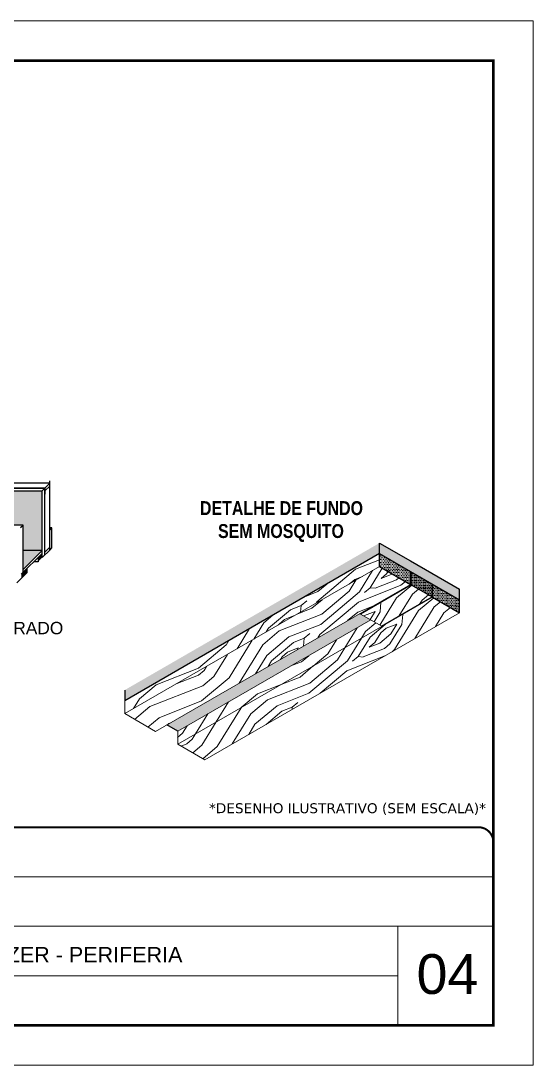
# Model space of a CAD drawing. Extents: x 3245 to 12416, y 917 to 10295.
# Drawn here: x 8971 to 9485, y 8957 to 10007 of the extents above; entities that cross this region are included whole.
import ezdxf
from ezdxf.enums import TextEntityAlignment as Align

# ---------------------------------------------------------------- set-up
doc = ezdxf.new("R2010")
doc.units = 0
doc.linetypes.add('CONTINUO', pattern=[0])
doc.linetypes.add('DASHED', pattern=[0.75, 0.5, -0.25])
for name, color, linetype, lineweight in [('CARIMBO', 255, 'Continuous', 9), ('Demarcação 1', 251, 'Continuous', 9), ('Folhas', 255, 'Continuous', 9), ('fundo', 100, 'Continuous', 9), ('Madeira', 126, 'Continuous', 18), ('SARRAFO DE PRESSAO', 251, 'DASHED', 9)]:
    doc.layers.add(name, color=color, linetype=linetype, lineweight=lineweight)
for name, color, linetype in [('HACHURA MADEIRAS', 1, 'Continuous'), ('material do compensado', 7, 'Continuous'), ('texto', 7, 'Continuous')]:
    doc.layers.add(name, color=color, linetype=linetype)
doc.styles.add('ARIAL', font='arial.ttf')
doc.styles.add('CESAR1', font='arial.ttf', dxfattribs={"oblique": 15})
doc.styles.add('ROMANC', font='techb___.ttf', dxfattribs={"height": 2.5})
doc.styles.add('stylellllll', font='verdana.ttf', dxfattribs={"height": 2})
pattern_1 = [(355, (-40333.83, 6609.72), (111.07494, 93.20294), [5.12645, -97.40264]), (85, (-40289.84, 6641.9), (-93.20294, 111.07494), [10.2529, -92.27619]), (40, (-40311.165, 6633.47), (8.936, 102.13894), [7.24881, -21.74642, 7.24881, -14.497615, 50.751904, -43.50449]), (40, (-40339.38, 6605.064), (8.936, 102.13894), [7.24983, -14.49967, 7.24983, -115.99871]), (40, (-40302.74, 6612.15), (8.936, 102.13894), [7.24983, -137.7482]), (40, (-40292.97, 6606.15), (8.936, 102.13894), [7.24983, -137.7482]), (40, (-40307.4, 6617.704), (8.936, 102.13894), [7.24983, -137.7482]), (40, (-40312.06, 6623.26), (8.936, 102.13894), [14.49967, -130.49838]), (40, (-40279.82, 6697.63), (8.936, 102.13894), [14.49967, -130.49838]), (40, (-40321.826, 6629.26), (8.936, 102.13894), [28.99933, -115.99871]), (40, (-40326.486, 6634.81), (8.936, 102.13894), [28.99933, -115.99871]), (40, (-40257.415, 6659.645), (8.936, 102.13894), [28.99933, -115.99871]), (40, (-40330.7, 6645.47), (8.936, 102.13894), [21.7497, -123.24834]), (40, (-40349.79, 6662.58), (8.936, 102.13894), [21.7497, -123.24834]), (40, (-40340.466, 6651.47), (8.936, 102.13894), [21.7497, -123.24834]), (40, (-40271.395, 6676.31), (8.936, 102.13894), [36.24951, -108.74853]), (40, (-40281.16, 6682.31), (8.936, 102.13894), [36.24951, -108.74853]), (40, (-40273.18, 6655.88), (8.936, 102.13894), [50.74931, -94.24873]), (21.56505, (-40322.72, 6619.045), (102.138945, -8.936), [11.4631, -217.79893]), (21.56505, (-40299.61, 6647.9), (102.138945, -8.936), [11.4631, -217.79893]), (21.56505, (-40305.61, 6638.13), (102.138945, -8.936), [11.4631, -217.79893]), (21.56505, (-40328.72, 6609.277), (102.138945, -8.936), [22.9262, -206.33583]), (21.56505, (-40304.27, 6653.453), (102.138945, -8.936), [34.3893, -194.87273]), (21.56505, (-40314.04, 6659.453), (102.138945, -8.936), [45.8524, -183.40963]), (21.56505, (-40323.805, 6665.454), (102.138945, -8.936), [45.8524, -183.40963]), (21.56505, (-40336.445, 6697.436), (102.138945, -8.936), [45.8524, -183.40963]), (21.56505, (-40337.34, 6687.22), (102.138945, -8.936), [57.3155, -171.94653]), (21.56505, (-40333.125, 6676.56), (102.138945, -8.936), [57.3155, -171.94653]), (58.43495, (-40300.95, 6632.58), (8.936, 102.138945), [11.4631, -217.79893]), (58.43495, (-40317.165, 6623.705), (8.936, 102.138945), [11.4631, -217.79893]), (58.43495, (-40333.827, 6609.724), (8.936, 102.138945), [22.9262, -206.33583]), (58.43495, (-40301.845, 6622.364), (8.936, 102.138945), [22.9262, -206.33583]), (58.43495, (-40344.487, 6605.51), (8.936, 102.138945), [34.3893, -194.87273]), (58.43495, (-40354.7, 6606.405), (8.936, 102.138945), [45.8524, -183.40963]), (58.43495, (-40262.33, 6603.47), (8.936, 102.138945), [45.8524, -183.40963]), (58.43495, (-40297.184, 6616.81), (8.936, 102.138945), [45.8524, -183.40963]), (58.43495, (-40277.65, 6604.81), (8.936, 102.138945), [57.3155, -171.94653]), (58.43495, (-40287.417, 6610.81), (8.936, 102.138945), [57.3155, -171.94653])]
pattern_2 = [(0, (-29441.3095, -1144.2273), (0.82275303, 1.645506056), [0, -1.645506056])]

# ---------------------------------------------------------------- blocks, each defined once
blk = doc.blocks.new('9999999999')
at = {"color": 30, "linetype": 'CONTINUO'}
for p, q in [((98564.6, 34379.6), (99584, 34379.6)), ((98564.6, 34329.8), (99488, 34329.8)), ((99584, 34329.8), (99488, 34329.8)), ((99488, 34329.8), (99488, 34230.2)), ((98564.6, 34280), (99488, 34280))]:
    blk.add_line(p, q, dxfattribs=at)
at = {"color": 30, "linetype": 'CONTINUO', "const_width": 2}
blk.add_lwpolyline([(99584, 34230.2), (99584, 34414.4, 0.414214), (99569, 34429.4), (98229, 34429.4, 0.414214), (98214, 34414.4), (98214, 34245.2, 0.414214), (98229, 34230.2), (99584, 34230.2)], format="xyb", dxfattribs=at)
at = {"layer": 'Folhas'}
blk.add_lwpolyline([(98139, 34190.2), (99624, 34190.2), (99624, 35240.2), (98139, 35240.2)], close=True, dxfattribs=at)
at = {"layer": 'Folhas', "color": 30, "const_width": 3}
blk.add_lwpolyline([(98214, 34230.2), (99584, 34230.2), (99584, 35200.2), (98214, 35200.2)], close=True, dxfattribs=at)
at = {"color": 7, "linetype": 'Continuous', "ltscale": 5, "style": 'ARIAL'}
blk.add_text('BUSINESS CENTER E LAZER - PERIFERIA', height=15.483, dxfattribs=at).set_placement((98837.7, 34293.5))

msp = doc.modelspace()

# ---------------------------------------------------------------- hatches: boundary and pattern name
at = {"linetype": 'ByBlock', "ltscale": 2}
msp.add_hatch(color=256, dxfattribs=at).paths.add_polyline_path([(9001.57, 9497.38), (8999.56, 9497.38), (8999.56, 9495.14)])
for points in [[(8991.94, 9467.59), (8991.94, 9471.78), (8987.71, 9467.59), (8987.71, 9463.39)], [(8976.78, 9456.74), (8970.79, 9450.81), (8970.79, 9446.61), (8976.78, 9452.55)]]:
    msp.add_hatch(color=256).paths.add_polyline_path(points)
at = {"layer": 'Demarcação 1'}
for points in [[(8560.23, 9478.42), (8582.16, 9500.35), (8972.73, 9500.35), (8972.73, 9474.73), (8991.94, 9474.73), (8991.94, 9534.89), (8560.23, 9534.89)], [(8972.73, 9474.73), (8972.73, 9455.67), (8991.94, 9474.73)]]:
    msp.add_hatch(color=256, dxfattribs=at).paths.add_polyline_path(points)
at = {"layer": 'fundo'}
h = msp.add_hatch(color=252, dxfattribs=at)
h.dxf.hatch_style = 1
h.paths.add_polyline_path([(9074.84, 9334.39), (9074.84, 9323.74), (9330.98, 9471.62), (9330.98, 9482.28)])
h = msp.add_hatch(color=252, dxfattribs=at)
h.dxf.hatch_style = 1
h.paths.add_polyline_path([(9362.06, 9464.34), (9330.98, 9482.28), (9330.98, 9471.62), (9362.06, 9453.68), (9411.4, 9425.2), (9411.4, 9435.85)])
h = msp.add_hatch(color=252, dxfattribs=at)
h.dxf.hatch_style = 1
h.paths.add_polyline_path([(9322.35, 9404.88), (9311.98, 9410.87), (9311.98, 9411.75), (9117.19, 9299.28), (9128.11, 9292.98)])
at = {"layer": 'HACHURA MADEIRAS'}
h = msp.add_hatch(dxfattribs=at)
h.set_pattern_fill('DOTS', scale=1.036539)
h.set_pattern_definition(pattern_2)
h.paths.add_polyline_path([(9362.06, 9440.66), (9362.06, 9453.68), (9330.98, 9471.62), (9330.98, 9458.6)])
h = msp.add_hatch(dxfattribs=at)
h.set_pattern_fill('DOTS', scale=1.036539)
h.set_pattern_definition(pattern_2)
h.paths.add_polyline_path([(9362.82, 9453.24), (9362.82, 9440.22), (9383.96, 9428.02), (9383.96, 9441.04)])
h = msp.add_hatch(dxfattribs=at)
h.set_pattern_fill('DOTS', scale=1.036539)
h.set_pattern_definition(pattern_2)
h.paths.add_polyline_path([(9384.26, 9440.87), (9384.26, 9427.84), (9411.4, 9412.17), (9411.4, 9425.2)])
at = {"layer": 'Madeira'}
h = msp.add_hatch(dxfattribs=at)
h.set_pattern_fill('PATRON00077', color=256, scale=102.529099, angle=355, pattern_type=2)
h.set_pattern_definition(pattern_1)
h.paths.add_polyline_path([(9074.84, 9323.74), (9074.84, 9310.71), (9330.98, 9458.6), (9330.98, 9471.62)])
h = msp.add_hatch(dxfattribs=at)
h.set_pattern_fill('PATRON00077', color=256, scale=102.529099, angle=355, pattern_type=2)
h.set_pattern_definition([(355, (-9231.31, -62630.85), (111.07494, 93.20294), [5.12645, -97.40264]), (85, (-9187.33, -62598.67), (-93.20294, 111.07494), [10.25291, -92.27619]), (40, (-9208.65, -62607.1), (8.936, 102.138945), [7.248807, -21.74642, 7.248807, -14.497615, 50.751904, -43.504487]), (40, (-9236.86, -62635.506), (8.936, 102.138945), [7.24983, -14.499665, 7.24983, -115.99871]), (40, (-9200.22, -62628.42), (8.936, 102.138945), [7.24983, -137.74821]), (40, (-9190.45, -62634.42), (8.936, 102.138945), [7.24983, -137.74821]), (40, (-9204.88, -62622.866), (8.936, 102.138945), [7.24983, -137.74821]), (40, (-9209.54, -62617.31), (8.936, 102.138945), [14.49967, -130.49838]), (40, (-9177.304, -62542.94), (8.936, 102.138945), [14.49967, -130.49838]), (40, (-9219.31, -62611.31), (8.936, 102.138945), [28.99933, -115.99871]), (40, (-9223.97, -62605.76), (8.936, 102.138945), [28.99933, -115.99871]), (40, (-9154.9, -62580.924), (8.936, 102.138945), [28.99933, -115.99871]), (40, (-9228.18, -62595.1), (8.936, 102.138945), [21.7497, -123.24834]), (40, (-9247.27, -62577.99), (8.936, 102.138945), [21.7497, -123.24834]), (40, (-9237.95, -62589.096), (8.936, 102.138945), [21.7497, -123.24834]), (40, (-9168.88, -62564.26), (8.936, 102.138945), [36.24951, -108.74853]), (40, (-9178.644, -62558.26), (8.936, 102.138945), [36.24951, -108.74853]), (40, (-9170.664, -62584.69), (8.936, 102.138945), [50.74931, -94.24873]), (21.56505, (-9220.2, -62621.525), (102.138945, -8.936), [11.4631, -217.79893]), (21.56505, (-9197.093, -62592.67), (102.138945, -8.936), [11.4631, -217.79893]), (21.56505, (-9203.093, -62602.44), (102.138945, -8.936), [11.4631, -217.79893]), (21.56505, (-9226.2, -62631.29), (102.138945, -8.936), [22.9262, -206.33583]), (21.56505, (-9201.753, -62587.117), (102.138945, -8.936), [34.3893, -194.87273]), (21.56505, (-9211.52, -62581.116), (102.138945, -8.936), [45.8524, -183.40963]), (21.56505, (-9221.287, -62575.116), (102.138945, -8.936), [45.8524, -183.40963]), (21.56505, (-9233.927, -62543.134), (102.138945, -8.936), [45.8524, -183.40963]), (21.56505, (-9234.82, -62553.348), (102.138945, -8.936), [57.31551, -171.94653]), (21.56505, (-9230.607, -62564.01), (102.138945, -8.936), [57.31551, -171.94653]), (58.43495, (-9198.433, -62607.99), (8.936, 102.138945), [11.4631, -217.79893]), (58.43495, (-9214.647, -62616.865), (8.936, 102.138945), [11.4631, -217.79893]), (58.43495, (-9231.31, -62630.845), (8.936, 102.138945), [22.9262, -206.33583]), (58.43495, (-9199.327, -62618.205), (8.936, 102.138945), [22.9262, -206.33583]), (58.43495, (-9241.97, -62635.06), (8.936, 102.138945), [34.3893, -194.87273]), (58.43495, (-9252.183, -62634.165), (8.936, 102.138945), [45.8524, -183.40963]), (58.43495, (-9159.81, -62637.1), (8.936, 102.138945), [45.8524, -183.40963]), (58.43495, (-9194.666, -62623.76), (8.936, 102.138945), [45.8524, -183.40963]), (58.43495, (-9175.13, -62635.76), (8.936, 102.138945), [57.31551, -171.94653]), (58.43495, (-9184.9, -62629.76), (8.936, 102.138945), [57.31551, -171.94653])])
h.paths.add_polyline_path([(9074.84, 9310.71), (9105.91, 9292.77), (9362.06, 9440.66), (9330.98, 9458.6)])
h = msp.add_hatch(dxfattribs=at)
h.set_pattern_fill('PATRON00077', color=256, scale=102.529099, angle=355, pattern_type=2)
h.set_pattern_definition([(355, (-40355.79, 6622.46), (111.07494, 93.20294), [5.12645, -97.40264]), (85, (-40311.81, 6654.64), (-93.20294, 111.07494), [10.2529, -92.27619]), (40, (-40333.13, 6646.21), (8.936, 102.13894), [7.24881, -21.74642, 7.24881, -14.497615, 50.751904, -43.50449]), (40, (-40361.345, 6617.8), (8.936, 102.13894), [7.24983, -14.49967, 7.24983, -115.99871]), (40, (-40324.7, 6624.89), (8.936, 102.13894), [7.24983, -137.7482]), (40, (-40314.935, 6618.89), (8.936, 102.13894), [7.24983, -137.7482]), (40, (-40329.36, 6630.44), (8.936, 102.13894), [7.24983, -137.7482]), (40, (-40334.02, 6636), (8.936, 102.13894), [14.49967, -130.49838]), (40, (-40301.786, 6710.37), (8.936, 102.13894), [14.49967, -130.49838]), (40, (-40343.79, 6642), (8.936, 102.13894), [28.99933, -115.99871]), (40, (-40348.45, 6647.55), (8.936, 102.13894), [28.99933, -115.99871]), (40, (-40279.38, 6672.385), (8.936, 102.13894), [28.99933, -115.99871]), (40, (-40352.66, 6658.21), (8.936, 102.13894), [21.7497, -123.24834]), (40, (-40371.75, 6675.32), (8.936, 102.13894), [21.7497, -123.24834]), (40, (-40362.43, 6664.21), (8.936, 102.13894), [21.7497, -123.24834]), (40, (-40293.36, 6689.046), (8.936, 102.13894), [36.24951, -108.74853]), (40, (-40303.126, 6695.05), (8.936, 102.13894), [36.24951, -108.74853]), (40, (-40295.146, 6668.62), (8.936, 102.13894), [50.74931, -94.24873]), (21.56505, (-40344.683, 6631.784), (102.138945, -8.936), [11.4631, -217.79893]), (21.56505, (-40321.575, 6660.64), (102.138945, -8.936), [11.4631, -217.79893]), (21.56505, (-40327.575, 6650.87), (102.138945, -8.936), [11.4631, -217.79893]), (21.56505, (-40350.684, 6622.017), (102.138945, -8.936), [22.9262, -206.33583]), (21.56505, (-40326.235, 6666.19), (102.138945, -8.936), [34.3893, -194.87273]), (21.56505, (-40336, 6672.193), (102.138945, -8.936), [45.8524, -183.40963]), (21.56505, (-40345.77, 6678.193), (102.138945, -8.936), [45.8524, -183.40963]), (21.56505, (-40358.41, 6710.175), (102.138945, -8.936), [45.8524, -183.40963]), (21.56505, (-40359.303, 6699.96), (102.138945, -8.936), [57.3155, -171.94653]), (21.56505, (-40355.09, 6689.3), (102.138945, -8.936), [57.3155, -171.94653]), (58.43495, (-40322.915, 6645.318), (8.936, 102.138945), [11.4631, -217.79893]), (58.43495, (-40339.13, 6636.444), (8.936, 102.138945), [11.4631, -217.79893]), (58.43495, (-40355.79, 6622.464), (8.936, 102.138945), [22.9262, -206.33583]), (58.43495, (-40323.81, 6635.104), (8.936, 102.138945), [22.9262, -206.33583]), (58.43495, (-40366.45, 6618.25), (8.936, 102.138945), [34.3893, -194.87273]), (58.43495, (-40376.665, 6619.144), (8.936, 102.138945), [45.8524, -183.40963]), (58.43495, (-40284.294, 6616.21), (8.936, 102.138945), [45.8524, -183.40963]), (58.43495, (-40319.15, 6629.55), (8.936, 102.138945), [45.8524, -183.40963]), (58.43495, (-40299.614, 6617.55), (8.936, 102.138945), [57.3155, -171.94653]), (58.43495, (-40309.38, 6623.55), (8.936, 102.138945), [57.3155, -171.94653])])
h.paths.add_polyline_path([(9333.12, 9398.66), (9383.96, 9428.02), (9362.29, 9440.58), (9311.98, 9410.87)])
h = msp.add_hatch(dxfattribs=at)
h.set_pattern_fill('PATRON00077', color=256, scale=102.529099, angle=355, pattern_type=2)
h.set_pattern_definition(pattern_1)
h.paths.add_polyline_path([(9155.26, 9264.29), (9411.4, 9412.17), (9384.26, 9427.84), (9128.21, 9280.01)])
h = msp.add_hatch(dxfattribs=at)
h.set_pattern_fill('PATRON00077', color=256, scale=102.529099, angle=355, pattern_type=2)
h.set_pattern_definition(pattern_1)
h.paths.add_polyline_path([(9333.48, 9398.46), (9322.2, 9404.97), (9128.04, 9292.94), (9128.11, 9279.96)])

# ---------------------------------------------------------------- linework, layer by layer
for p, q in [((8999.56, 9477.38), (8999.56, 9544.74)), ((8560.23, 9534.89), (8991.94, 9534.89)), ((8999.56, 9542.5), (8561.61, 9542.5)), ((8562.79, 9537.45), (8994.51, 9537.45)), ((8994.51, 9537.45), (8608.89, 9537.45)), ((8994.51, 9537.45), (8991.94, 9534.89)), ((8991.94, 9467.59), (8991.94, 9534.89)), ((8999.56, 9542.5), (8994.51, 9537.45)), ((8994.51, 9470.13), (8994.51, 9537.45)), ((8994.51, 9537.45), (8994.51, 9531.29)), ((8999.56, 9475.14), (8999.56, 9542.5)), ((8972.73, 9500.35), (8582.16, 9500.35)), ((8972.73, 9448.53), (8972.73, 9500.35)), ((8991.94, 9471.78), (8970.79, 9450.81)), ((8991.94, 9474.73), (8972.73, 9455.67)), ((8999.56, 9478.06), (8994.51, 9473.01)), ((8987.71, 9463.39), (8983.48, 9463.39)), ((8987.71, 9467.59), (8987.71, 9463.39)), ((8976.78, 9452.55), (8976.78, 9456.74))]:
    msp.add_line(p, q)
at = {"linetype": 'ByBlock', "ltscale": 2}
for p, q in [((8999.56, 9539.58), (8994.51, 9534.57)), ((8970.22, 9497.79), (8972.73, 9500.35)), ((8999.56, 9495.14), (9001.57, 9497.38)), ((9001.57, 9497.38), (8999.56, 9497.38)), ((9001.57, 9477.38), (9001.57, 9497.38)), ((8999.56, 9475.14), (8991.94, 9467.59)), ((8999.56, 9475.14), (9001.57, 9477.38)), ((8976.78, 9452.55), (8966.39, 9442.25)), ((8972.73, 9448.53), (8970.22, 9446.04))]:
    msp.add_line(p, q, dxfattribs=at)
at = {"color": 0}
msp.add_line((8991.94, 9474.73), (8972.73, 9474.73), dxfattribs=at)
at = {"layer": 'Madeira'}
for p, q in [((9330.98, 9458.6), (9074.84, 9310.71)), ((9362.06, 9440.66), (9105.91, 9292.77)), ((9362.82, 9440.22), (9311.98, 9410.87)), ((9384.26, 9427.84), (9128.11, 9279.96)), ((9383.96, 9428.02), (9333.12, 9398.66)), ((9411.4, 9412.17), (9155.25, 9264.29)), ((9311.98, 9410.87), (9333.42, 9398.49)), ((9322.35, 9404.88), (9128.11, 9292.98)), ((9074.84, 9310.71), (9074.84, 9323.74)), ((9074.84, 9310.71), (9105.91, 9292.77)), ((9128.11, 9279.96), (9128.11, 9292.98)), ((9128.11, 9279.96), (9155.25, 9264.29))]:
    msp.add_line(p, q, dxfattribs=at)
at = {"layer": 'material do compensado'}
for p, q in [((9330.98, 9458.6), (9330.98, 9482.28)), ((9330.98, 9482.28), (9362.06, 9464.34)), ((9330.98, 9471.62), (9074.84, 9323.74)), ((9330.98, 9471.62), (9362.06, 9453.68)), ((9362.06, 9464.34), (9411.4, 9435.85)), ((9330.98, 9458.6), (9362.06, 9440.66)), ((9362.06, 9453.68), (9411.4, 9425.2)), ((9362.06, 9440.66), (9362.06, 9453.68)), ((9362.82, 9440.22), (9362.82, 9453.24)), ((9362.82, 9440.22), (9383.96, 9428.02)), ((9383.96, 9428.02), (9383.96, 9441.04)), ((9384.26, 9427.84), (9384.26, 9440.87)), ((9411.4, 9412.17), (9411.4, 9435.85)), ((9384.26, 9427.84), (9411.4, 9412.17)), ((9311.98, 9410.87), (9311.98, 9411.75)), ((9074.84, 9334.39), (9074.84, 9323.74)), ((9128.11, 9292.98), (9117.19, 9299.28))]:
    msp.add_line(p, q, dxfattribs=at)

# ---------------------------------------------------------------- block references
at = {"layer": 'SARRAFO DE PRESSAO', "color": 6, "linetype": 'ByBlock'}
msp.add_blockref('9999999999', (-90138.63, -25232.92), dxfattribs=at)

# ---------------------------------------------------------------- texts
at = {"style": 'stylellllll'}
msp.add_text('*DESENHO ILUSTRATIVO (SEM ESCALA)*', height=10, dxfattribs=at).set_placement((9437.93, 9210.61), align=Align.RIGHT)
at = {"layer": 'CARIMBO', "style": 'CESAR1'}
msp.add_text('PAINEL LATERAL ESTRUTURADO', height=12.436, dxfattribs=at).set_placement((8732.21, 9396.77), align=Align.MIDDLE_LEFT)
at = {"layer": 'CARIMBO', "style": 'ARIAL'}
msp.add_text('04', height=40, dxfattribs=at).set_placement((9368.2, 9028.85))
at = {"layer": 'texto', "style": 'ROMANC'}
for s, p in [('DETALHE DE FUNDO ', (9234.66, 9517.35)), ('SEM MOSQUITO', (9231.92, 9494.3))]:
    msp.add_text(s, height=14, dxfattribs=at).set_placement(p, align=Align.MIDDLE_CENTER)

doc.saveas('drawing.dxf')
